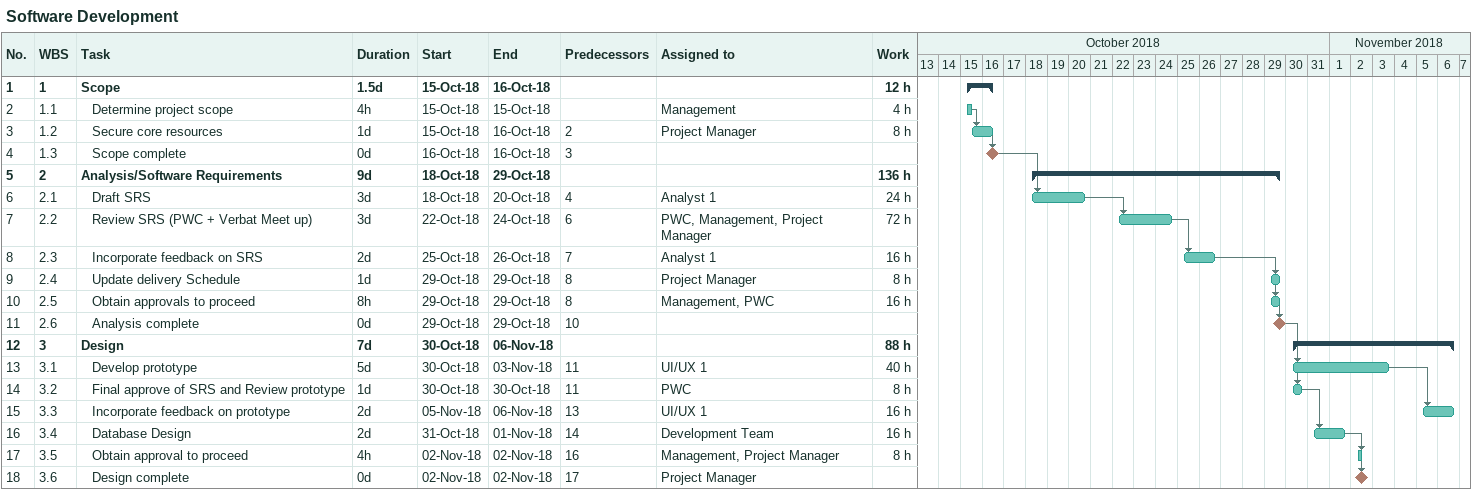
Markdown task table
Software Development

| ID | WBS | Task | Duration | Start | Finish | Predecessors | Resources | Work (h) |
|---|---|---|---|---|---|---|---|---|
| 1 | 1 | **Scope** | 1.5d | 2018-10-15 | 2018-10-16 |  |  | 12 |
| 2 | 1.1 | Determine project scope | 4h | 2018-10-15 | 2018-10-15 |  | Management | 4 |
| 3 | 1.2 | Secure core resources | 1d | 2018-10-15 | 2018-10-16 | 2 | Project Manager | 8 |
| 4 | 1.3 | Scope complete | 0d | 2018-10-16 | 2018-10-16 | 3 |  |  |
| 5 | 2 | **Analysis/Software Requirements** | 9d | 2018-10-18 | 2018-10-29 |  |  | 136 |
| 6 | 2.1 | Draft SRS | 3d | 2018-10-18 | 2018-10-20 | 4 | Analyst 1 | 24 |
| 7 | 2.2 | Review SRS (PWC + Verbat Meet up) | 3d | 2018-10-22 | 2018-10-24 | 6 | PWC, Management, Project Manager | 72 |
| 8 | 2.3 | Incorporate feedback on SRS | 2d | 2018-10-25 | 2018-10-26 | 7 | Analyst 1 | 16 |
| 9 | 2.4 | Update delivery Schedule | 1d | 2018-10-29 | 2018-10-29 | 8 | Project Manager | 8 |
| 10 | 2.5 | Obtain approvals to proceed | 8h | 2018-10-29 | 2018-10-29 | 8 | Management, PWC | 16 |
| 11 | 2.6 | Analysis complete | 0d | 2018-10-29 | 2018-10-29 | 10 |  |  |
| 12 | 3 | **Design** | 7d | 2018-10-30 | 2018-11-06 |  |  | 88 |
| 13 | 3.1 | Develop prototype | 5d | 2018-10-30 | 2018-11-03 | 11 | UI/UX 1 | 40 |
| 14 | 3.2 | Final approve of SRS and Review prototype | 1d | 2018-10-30 | 2018-10-30 | 11 | PWC | 8 |
| 15 | 3.3 | Incorporate feedback on prototype | 2d | 2018-11-05 | 2018-11-06 | 13 | UI/UX 1 | 16 |
| 16 | 3.4 | Database Design | 2d | 2018-10-31 | 2018-11-01 | 14 | Development Team | 16 |
| 17 | 3.5 | Obtain approval to proceed | 4h | 2018-11-02 | 2018-11-02 | 16 | Management, Project Manager | 8 |
| 18 | 3.6 | Design complete | 0d | 2018-11-02 | 2018-11-02 | 17 | Project Manager |  |
